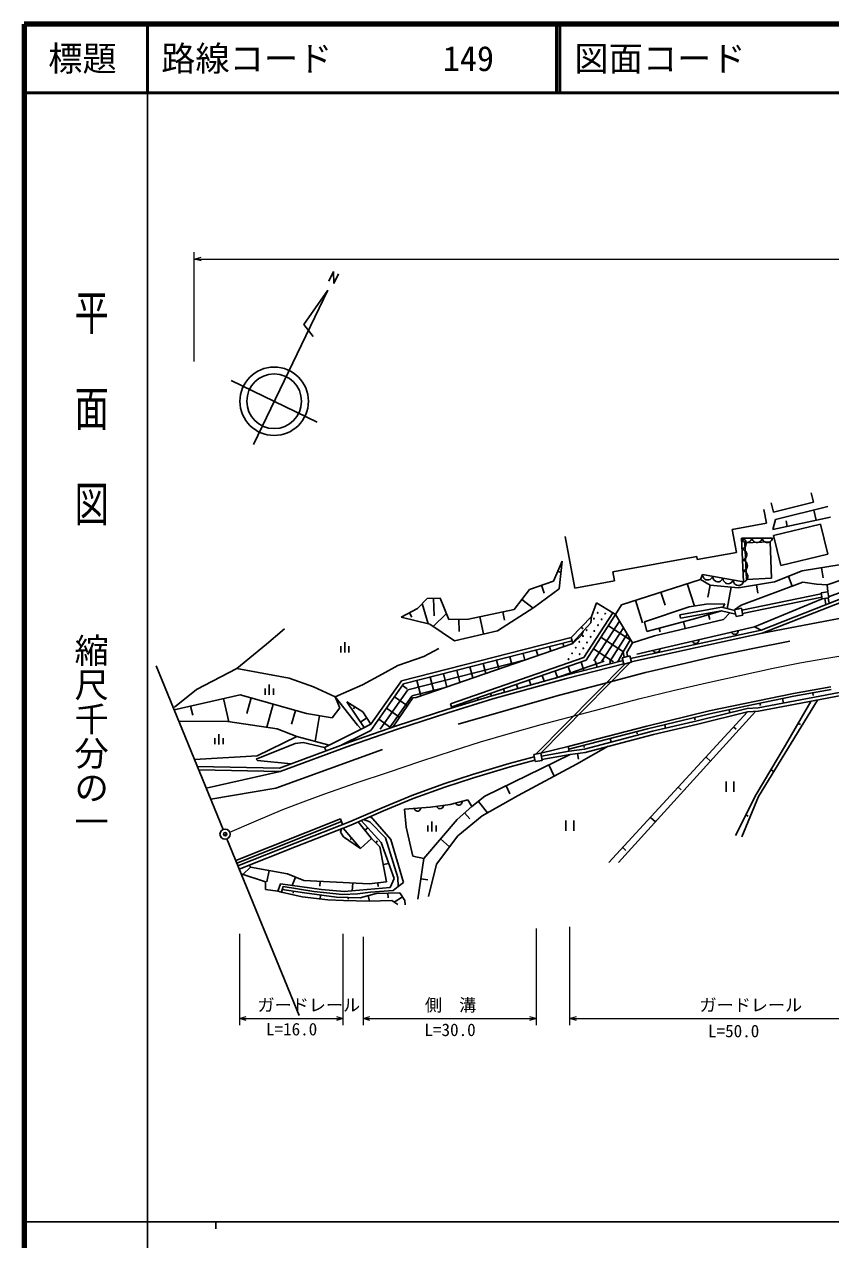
# Model space of a CAD drawing. Units: millimetres, scale not verified. Extents: x 40000 to 680000, y 20000 to 380000.
# Drawn here: x 40000 to 157818, y 202409 to 380000 of the extents above; entities that cross this region are included whole.
import ezdxf
from ezdxf.enums import TextEntityAlignment as Align

# ---------------------------------------------------------------- set-up
doc = ezdxf.new("R2010")
doc.units = ezdxf.units.MM
doc.header["$LTSCALE"] = 1000
doc.header["$PDMODE"] = 32
doc.header["$PDSIZE"] = 500
doc.linetypes.add('CHAIN', pattern=[18.5, 12, -1.5, 3.5, -1.5])
for name, color, linetype, lineweight in [('M-BGD', 7, 'Continuous', 25), ('M-BMK', 2, 'CHAIN', 13), ('M-BMK-OTRS', 5, 'Continuous', 25), ('M-BMK-SRVR', 3, 'Continuous', 25), ('M-STR-HTXT', 7, 'Continuous', 13), ('M-TTL', 2, 'Continuous', 140), ('M-TTL-BAND', 7, 'Continuous', 25), ('M-TTL-LINE', 7, 'Continuous', 50)]:
    doc.layers.add(name, color=color, linetype=linetype, lineweight=lineweight)
doc.layers.add('M-OTRS', color=6, linetype='Continuous')
doc.layers.add('M-TTL-TXT', color=7, linetype='Continuous')
doc.styles.add('@ＭＳ ゴシック', font='')
doc.styles.add('ＭＳ ゴシック', font='')
doc.styles.get('@ＭＳ ゴシック').set_extended_font_data('@MS Gothic')
doc.styles.get('ＭＳ ゴシック').set_extended_font_data('MS Gothic')

msp = doc.modelspace()

# ---------------------------------------------------------------- hatches: boundary and pattern name
at = {"layer": 'M-BGD'}
h = msp.add_hatch(dxfattribs=at)
h.set_pattern_fill('USER', color=256, style=0, pattern_type=2)
h.set_pattern_definition([(57.129, (122076, 287067), (-839.9, 542.75), []), (147.13, (122076, 287067), (-2171, -3359.6), []), (147.13, (124001, 288204), (-2171, -3359.6), [])])
h.paths.add_polyline_path([(122076, 287067), (126399, 293757), (128555, 290106), (126708, 286834)])
h = msp.add_hatch(dxfattribs=at)
h.set_pattern_fill('USER', color=256, style=0, pattern_type=2)
h.set_pattern_definition([(14.3418, (95425, 283626), (-247.705, 968.835), []), (104.342, (95425, 283626), (-3875.34, -990.8), []), (104.342, (97611, 283152), (-3875.34, -990.8), [])])
h.paths.add_polyline_path([(95425, 283626), (120033, 289917), (120138, 289525), (97236, 281650), (96782, 281604)])
h = msp.add_hatch(dxfattribs=at)
h.set_pattern_fill('USER', color=256, style=0, pattern_type=2)
h.set_pattern_definition([(19.1412, (102442, 280253), (-327.898, 944.713), []), (109.141, (102442, 280253), (-3778.85, -1311.6), []), (109.141, (104660, 279964), (-3778.85, -1311.6), [])])
h.paths.add_polyline_path([(102442, 280253), (122076, 287067), (126708, 286834), (119106, 284874), (108328, 281898), (102488, 280122)])
h = msp.add_hatch(dxfattribs=at)
h.set_pattern_fill('USER', color=256, style=0, pattern_type=2)
h.set_pattern_definition([(54.791, (90626, 276825), (-817.06, 576.56), []), (144.79, (90626, 276825), (-2306.2, -3268.2), []), (144.79, (92596, 277882), (-2306.2, -3268.2), [])])
h.paths.add_polyline_path([(90626, 276825), (95425, 283626), (96782, 281604), (93842, 277287)])

# ---------------------------------------------------------------- linework, layer by layer
for p, q in [((154955, 311544), (155302, 310165)), ((148048, 309103), (148416, 307096)), ((149472, 308697), (149124, 310077)), ((155302, 310165), (149472, 308697)), ((157387, 309522), (149752, 307641)), ((155693, 307523), (155373, 309025)), ((149364, 306174), (157802, 307973)), ((149752, 307641), (149364, 306174)), ((151474, 306624), (151299, 307445)), ((148416, 307096), (143431, 306181)), ((143431, 306181), (144043, 302842)), ((149449, 305309), (156322, 306969)), ((156322, 306969), (157387, 302558)), ((120411, 297589), (119021, 305161)), ((145076, 298511), (144772, 304929)), ((144772, 304929), (149337, 304902)), ((145263, 304218), (148953, 304379)), ((145494, 298890), (145263, 304218)), ((148953, 304379), (149184, 299050)), ((150514, 300898), (149449, 305309)), ((138243, 302255), (125980, 300004)), ((138243, 302255), (138328, 301793)), ((144043, 302842), (138328, 301793)), ((157387, 302558), (150514, 300898)), ((118593, 301539), (117304, 298637)), ((118124, 297524), (118593, 301539)), ((153642, 300125), (159356, 301052)), ((156499, 300589), (156739, 299110)), ((157506, 296362), (171588, 301517)), ((117304, 298637), (113816, 297436)), ((117948, 300088), (118400, 299887)), ((126227, 298657), (120411, 297589)), ((125980, 300004), (126227, 298657)), ((127269, 295183), (138776, 298890)), ((138776, 298890), (139073, 299590)), ((138776, 298890), (140204, 298040)), ((139073, 299590), (145076, 298511)), ((144336, 297654), (149626, 298542)), ((144744, 295108), (153763, 298484)), ((149184, 299050), (145494, 298890)), ((149626, 298542), (153642, 300125)), ((151634, 299334), (152200, 297898)), ((153763, 298484), (155727, 298207)), ((157304, 298096), (162035, 299728)), ((113816, 297436), (111559, 294476)), ((114431, 294769), (118124, 297524)), ((115560, 298037), (115959, 296879)), ((133023, 297036), (133641, 295117)), ((136858, 298272), (137912, 294999)), ((140204, 298040), (139885, 296315)), ((140204, 298040), (144336, 297654)), ((143253, 297755), (142712, 294606)), ((156449, 296782), (144850, 294384)), ((146981, 298098), (147185, 296883)), ((147665, 291494), (163377, 297675)), ((147811, 291014), (163554, 297207)), ((155727, 298207), (157304, 298096)), ((157392, 297088), (156424, 296936)), ((156424, 296936), (156567, 296032)), ((157392, 297088), (157304, 298096)), ((157534, 296185), (157392, 297088)), ((98840, 296088), (97462, 294652)), ((98151, 295370), (99029, 292418)), ((100774, 296146), (98840, 296088)), ((99807, 296117), (99883, 293589)), ((102034, 293010), (100774, 296146)), ((112688, 295956), (114330, 294704)), ((123614, 295469), (122851, 293465)), ((125979, 294029), (123614, 295469)), ((126399, 293757), (127269, 295183)), ((129282, 295832), (130337, 292559)), ((130600, 292670), (137125, 294875)), ((141874, 294812), (135773, 293713)), ((137125, 294875), (139607, 295266)), ((139607, 295266), (142341, 295312)), ((143806, 294338), (141874, 294812)), ((142341, 295312), (142078, 294762)), ((143781, 294452), (144744, 295108)), ((144951, 293894), (156527, 296287)), ((146670, 291944), (156567, 296032)), ((156567, 296032), (157534, 296185)), ((156945, 296076), (157108, 295209)), ((157436, 296169), (157582, 295395)), ((95059, 293362), (97462, 294652)), ((95059, 293362), (99250, 292366)), ((96261, 294007), (96604, 293367)), ((101669, 293919), (99755, 292025)), ((104906, 293098), (102034, 293010)), ((103470, 293054), (103525, 291280)), ((111559, 294476), (104906, 293098)), ((106570, 293443), (107092, 290918)), ((109156, 291398), (114431, 294769)), ((109896, 294131), (110144, 292934)), ((122851, 293465), (119905, 290400)), ((121749, 287483), (125979, 294029)), ((122076, 287067), (126399, 293757)), ((122851, 293465), (122756, 292530)), ((125979, 294029), (126399, 293757)), ((126399, 293757), (128846, 289613)), ((138067, 293198), (130967, 291268)), ((135862, 293221), (135773, 293713)), ((141859, 294301), (135862, 293221)), ((141859, 294301), (138067, 293198)), ((139963, 293750), (140166, 293050)), ((143922, 293795), (141859, 294301)), ((142134, 293014), (143076, 294002)), ((143781, 294452), (144786, 294666)), ((143996, 293447), (143781, 294452)), ((145001, 293661), (143996, 293447)), ((144786, 294666), (145001, 293661)), ((147811, 291014), (165676, 294462)), ((75382, 289406), (78013, 291665)), ((99250, 292366), (102855, 289933)), ((102855, 289933), (109156, 291398)), ((122756, 292530), (120106, 289643)), ((121378, 291933), (121642, 291679)), ((121458, 290808), (121633, 291307)), ((128577, 287328), (147665, 291494)), ((129505, 287963), (146670, 291944)), ((130967, 291268), (130600, 292670)), ((132070, 290648), (142134, 293014)), ((132742, 291751), (132887, 291218)), ((136292, 292716), (136567, 291705)), ((147665, 291494), (146670, 291944)), ((86839, 289725), (86839, 288225)), ((95123, 284064), (119905, 290400)), ((120033, 289917), (95425, 283626)), ((97236, 281650), (120138, 289525)), ((120138, 289525), (119905, 290400)), ((120138, 289525), (121458, 290808)), ((128555, 290106), (127491, 288287)), ((128846, 289613), (128022, 288205)), ((128684, 286840), (147811, 291014)), ((128846, 289613), (132070, 290648)), ((146219, 288756), (151824, 289886)), ((71030, 285854), (75382, 289406)), ((86239, 289129), (86239, 288229)), ((87439, 289129), (87439, 288229)), ((98369, 287643), (100578, 288785)), ((127491, 288287), (126708, 286834)), ((127371, 287451), (128452, 287732)), ((127663, 287527), (127491, 288287)), ((128151, 287637), (128022, 288205)), ((128452, 287732), (128700, 286779)), ((140788, 287627), (146219, 288756)), ((92262, 285062), (94571, 286328)), ((94571, 286328), (98369, 287643)), ((102278, 280725), (121749, 287483)), ((102442, 280253), (122076, 287067)), ((114797, 273384), (127770, 286538)), ((115474, 273501), (128525, 286734)), ((119106, 284874), (127480, 287033)), ((119235, 284391), (127605, 286549)), ((127618, 286499), (127371, 287451)), ((128700, 286779), (127618, 286499)), ((130752, 285281), (136009, 286497)), ((136009, 286497), (140788, 287627)), ((65154, 282785), (71030, 285854)), ((71030, 285854), (78702, 284441)), ((78702, 284441), (82235, 283169)), ((89432, 283498), (92262, 285062)), ((108328, 281898), (119106, 284874)), ((108467, 281418), (119235, 284391)), ((123975, 283499), (130752, 285281)), ((61923, 280201), (65154, 282785)), ((75186, 282929), (75186, 282029)), ((75786, 283526), (75786, 282026)), ((76386, 282929), (76386, 282029)), ((82235, 283169), (85440, 281714)), ((85440, 281714), (89432, 283498)), ((90626, 276825), (95425, 283626)), ((90653, 277730), (95123, 284064)), ((118023, 281935), (123975, 283499)), ((152365, 282214), (157833, 283195)), ((157904, 282802), (152441, 281821)), ((156209, 281814), (162104, 282965)), ((156303, 281323), (162211, 282477)), ((61894, 279828), (71514, 282034)), ((69109, 281482), (69885, 278097)), ((71514, 282034), (81232, 279303)), ((73133, 281578), (72492, 279298)), ((76373, 280668), (75422, 277284)), ((86104, 280139), (85440, 281714)), ((85440, 281714), (88663, 277605)), ((89442, 279547), (87137, 280977)), ((87137, 280977), (89667, 277243)), ((93842, 277287), (96782, 281604)), ((96782, 281604), (97236, 281650)), ((101714, 279887), (108328, 281898)), ((101865, 279410), (108467, 281418)), ((102278, 280725), (102488, 280122)), ((110680, 279850), (118023, 281935)), ((140075, 279662), (145297, 280761)), ((145297, 280761), (152365, 282214)), ((152441, 281821), (145380, 280370)), ((147208, 280129), (156209, 281814)), ((155882, 281244), (147255, 267153)), ((147271, 279633), (156303, 281323)), ((147483, 280802), (147557, 280443)), ((150768, 281477), (150903, 280821)), ((151223, 274653), (154913, 281062)), ((155198, 282316), (155270, 281914)), ((64299, 280380), (64604, 279047)), ((79613, 279758), (79043, 277731)), ((81232, 279303), (84997, 278663)), ((83115, 278983), (82474, 275213)), ((84997, 278663), (86104, 280139)), ((88290, 280262), (88098, 279954)), ((90653, 277730), (89442, 279547)), ((94389, 277475), (101714, 279887)), ((94548, 277001), (101865, 279410)), ((103382, 277721), (110680, 279850)), ((125419, 257500), (145684, 279523)), ((146809, 279601), (126833, 257500)), ((130943, 277435), (140075, 279662)), ((140164, 279271), (131040, 277047)), ((138289, 278224), (145606, 280019)), ((138405, 277738), (145684, 279523)), ((145380, 280370), (140164, 279271)), ((142964, 279859), (143062, 279395)), ((145606, 280019), (147208, 280129)), ((145684, 279523), (147271, 279633)), ((69718, 278122), (62570, 278176)), ((76927, 277064), (69718, 278122)), ((79805, 275932), (76927, 277064)), ((87509, 275107), (94389, 277475)), ((88663, 277605), (89204, 277014)), ((90048, 278639), (89134, 278030)), ((89204, 277014), (90653, 277730)), ((119444, 274480), (130943, 277435)), ((131040, 277047), (119544, 274093)), ((131804, 276734), (138289, 278224)), ((131924, 276249), (138405, 277738)), ((133579, 277666), (133700, 277170)), ((137919, 278724), (138000, 278392)), ((143657, 277321), (144014, 276992)), ((153068, 277858), (153396, 277668)), ((67838, 275692), (67838, 274792)), ((68438, 276288), (68438, 274788)), ((69038, 275692), (69038, 274792)), ((73999, 273102), (79805, 275932)), ((79805, 275932), (84554, 274652)), ((84554, 274652), (89204, 277014)), ((86407, 274696), (89559, 276297)), ((87678, 274636), (94548, 277001)), ((89559, 276297), (90626, 276825)), ((121855, 274108), (131804, 276734)), ((121952, 273617), (131924, 276249)), ((125603, 275647), (125735, 275132)), ((129474, 276641), (129549, 276348)), ((73881, 272635), (79564, 274903)), ((76733, 268397), (92319, 274041)), ((77304, 271302), (87509, 275107)), ((77389, 270800), (87678, 274636)), ((79564, 274903), (80750, 275047)), ((80750, 275047), (83879, 274317)), ((84554, 274652), (83879, 274317)), ((83879, 274317), (84111, 273849)), ((114447, 273323), (115474, 273501)), ((119444, 274480), (115474, 273501)), ((115474, 273501), (115657, 272446)), ((115546, 273085), (119618, 273802)), ((119444, 274480), (119618, 273804)), ((119618, 273804), (121855, 274108)), ((119733, 273315), (121952, 273617)), ((120660, 271890), (125322, 274506)), ((121732, 274654), (121815, 274329)), ((146906, 267458), (151223, 274653)), ((64868, 272554), (73999, 273102)), ((74089, 272413), (73881, 272635)), ((79006, 271937), (74089, 272413)), ((105471, 270386), (110829, 271981)), ((119733, 273315), (107275, 267193)), ((114506, 272982), (110829, 271981)), ((110966, 271500), (114591, 272487)), ((112159, 267329), (120660, 271890)), ((114629, 272268), (114447, 273323)), ((115657, 272446), (114629, 272268)), ((115631, 272593), (119733, 273315)), ((116618, 271784), (117435, 270123)), ((120843, 273466), (120954, 272644)), ((139604, 272916), (140239, 272332)), ((65272, 271567), (77304, 271302)), ((65479, 271062), (77389, 270800)), ((66575, 268381), (77389, 270800)), ((101279, 269016), (105471, 270386)), ((105620, 269909), (110966, 271500)), ((149064, 271055), (149488, 270801)), ((67232, 266774), (76733, 268397)), ((96641, 267332), (101279, 269016)), ((96821, 266866), (101442, 268543)), ((101442, 268543), (105620, 269909)), ((110390, 268724), (110961, 267561)), ((135551, 268512), (135956, 268140)), ((142533, 269374), (142533, 267874)), ((143684, 267874), (143684, 269374)), ((92271, 265534), (96641, 267332)), ((92466, 265074), (96821, 266866)), ((102218, 265990), (104794, 266665)), ((104794, 266665), (105408, 265724)), ((107275, 267193), (105408, 265724)), ((106341, 266459), (107667, 264774)), ((106901, 264354), (112159, 267329)), ((143897, 261484), (146906, 267458)), ((147255, 267153), (144813, 261266)), ((87524, 263464), (92271, 265534)), ((87716, 263002), (92466, 265074)), ((95551, 265295), (99334, 265602)), ((95776, 262695), (95551, 265295)), ((99334, 265602), (102218, 265990)), ((105408, 265724), (103240, 263802)), ((104324, 264763), (105102, 263886)), ((70902, 257798), (86186, 263882)), ((71054, 257428), (86334, 263511)), ((79558, 260328), (87524, 263464)), ((79742, 259863), (87716, 263002)), ((86186, 263882), (86512, 263065)), ((90734, 261038), (88755, 263455)), ((89212, 263654), (92136, 260441)), ((89581, 263815), (90501, 263478)), ((90501, 263478), (92759, 261142)), ((90916, 263894), (90552, 264239)), ((93564, 260882), (90916, 263894)), ((103240, 263802), (98393, 258114)), ((98959, 262933), (98959, 262033)), ((99559, 263530), (99559, 262030)), ((100159, 262933), (100159, 262033)), ((103322, 261409), (106901, 264354)), ((119119, 263647), (119119, 262147)), ((120270, 262147), (120270, 263647)), ((131498, 264107), (132211, 263451)), ((145402, 264471), (145769, 264286)), ((86217, 261973), (86321, 262453)), ((86658, 261298), (86217, 261973)), ((86581, 262555), (89125, 259584)), ((89125, 259584), (86658, 261298)), ((87853, 261070), (87620, 260870)), ((89745, 262247), (90173, 262598)), ((92759, 261142), (94576, 255353)), ((96778, 258441), (95776, 262695)), ((100234, 257299), (103322, 261409)), ((71221, 257018), (79558, 260328)), ((71411, 256556), (79742, 259863)), ((89125, 259584), (90734, 261038)), ((91954, 259792), (90734, 261038)), ((91344, 260415), (91603, 260668)), ((92941, 254678), (91954, 259792)), ((92136, 260441), (94057, 255171)), ((95407, 254626), (93564, 260882)), ((100817, 260958), (102137, 259833)), ((127445, 259703), (127897, 259287)), ((98393, 258114), (96778, 258441)), ((97473, 252163), (98393, 258114)), ((75236, 254678), (71689, 255875)), ((71930, 255794), (73055, 256859)), ((72899, 257146), (73055, 256859)), ((73055, 256859), (78455, 255872)), ((75755, 256365), (75450, 254698)), ((78455, 255872), (80817, 254912)), ((92448, 257235), (93248, 257389)), ((99048, 252534), (100234, 257299)), ((75236, 253588), (75236, 254678)), ((77416, 254418), (77053, 253354)), ((83413, 253588), (77416, 254418)), ((77832, 254029), (77572, 253198)), ((82323, 253302), (77832, 254029)), ((79636, 255392), (79143, 254179)), ((80817, 254912), (90371, 254392)), ((83206, 254782), (83168, 254088)), ((87982, 254522), (87921, 253398)), ((90371, 254392), (92941, 254678)), ((91656, 254535), (91711, 254039)), ((94057, 255171), (93460, 253847)), ((94628, 254029), (93901, 253432)), ((94576, 255353), (94628, 254029)), ((94628, 254029), (95407, 254626)), ((97933, 255139), (98952, 254981)), ((77053, 253354), (75236, 253588)), ((77572, 253198), (77053, 253354)), ((77572, 253198), (80610, 252497)), ((80947, 253068), (77696, 253596)), ((79322, 253332), (79271, 253021)), ((80610, 252497), (84348, 252056)), ((85620, 252471), (80947, 253068)), ((86503, 252835), (82323, 253302)), ((83284, 252770), (83209, 252190)), ((86736, 253302), (83413, 253588)), ((89073, 252367), (85620, 252471)), ((88683, 252964), (86503, 252835)), ((93460, 253847), (86736, 253302)), ((87346, 252419), (87338, 252143)), ((90604, 253198), (88683, 252964)), ((91409, 252990), (89073, 252367)), ((90241, 252679), (90455, 251876)), ((93901, 253432), (90604, 253198)), ((94862, 253094), (91409, 252990)), ((93135, 253042), (93155, 252380)), ((95238, 252523), (94051, 251741)), ((95615, 251952), (94862, 253094)), ((84348, 252056), (86658, 251978)), ((86658, 251978), (90397, 251874)), ((90397, 251874), (93720, 251952)), ((93720, 251952), (94576, 251407)), ((95641, 251329), (95615, 251952))]:
    msp.add_line(p, q, dxfattribs=at)
for points in [[(144848, 303325), (145030, 303394), (145182, 303497), (145351, 303662), (145439, 303843), (145490, 304035), (145478, 304283), (145409, 304469), (145304, 304641), (145120, 304789), (144960, 304874), (144772, 304929)], [(144772, 304929), (144828, 304754), (144918, 304605), (145066, 304437), (145233, 304345), (145411, 304286), (145647, 304285), (145826, 304341), (145994, 304431), (146143, 304598), (146232, 304746), (146294, 304920)], [(146294, 304920), (146350, 304745), (146440, 304596), (146587, 304428), (146754, 304335), (146933, 304277), (147168, 304276), (147348, 304332), (147515, 304422), (147665, 304589), (147753, 304736), (147815, 304911)], [(147815, 304911), (147871, 304736), (147962, 304587), (148109, 304419), (148276, 304326), (148454, 304268), (148690, 304267), (148869, 304323), (149037, 304413), (149186, 304579), (149275, 304727), (149337, 304902)], [(144924, 301720), (145106, 301789), (145258, 301893), (145427, 302058), (145515, 302239), (145566, 302430), (145554, 302679), (145485, 302865), (145380, 303036), (145196, 303185), (145036, 303269), (144848, 303325)], [(145000, 300116), (145182, 300185), (145334, 300288), (145503, 300453), (145591, 300634), (145642, 300826), (145630, 301074), (145561, 301260), (145456, 301432), (145273, 301580), (145112, 301665), (144924, 301720)], [(139073, 299590), (139098, 299407), (139162, 299245), (139279, 299053), (139428, 298934), (139594, 298846), (139826, 298804), (140013, 298829), (140194, 298889), (140370, 299028), (140483, 299159), (140574, 299320)], [(140574, 299320), (140599, 299138), (140663, 298975), (140780, 298784), (140928, 298664), (141095, 298576), (141327, 298534), (141514, 298559), (141695, 298619), (141871, 298758), (141984, 298889), (142075, 299051)], [(142075, 299051), (142100, 298868), (142164, 298705), (142280, 298514), (142429, 298394), (142595, 298306), (142828, 298264), (143015, 298289), (143196, 298349), (143372, 298488), (143484, 298619), (143575, 298781)], [(143575, 298781), (143601, 298598), (143664, 298436), (143781, 298244), (143930, 298125), (144096, 298037), (144329, 297995), (144515, 298019), (144697, 298080), (144873, 298218), (144985, 298349), (145076, 298511)], [(145076, 298511), (145258, 298580), (145410, 298684), (145579, 298849), (145667, 299030), (145718, 299221), (145706, 299470), (145637, 299655), (145533, 299827), (145349, 299975), (145188, 300060), (145000, 300116)], [(144296, 291393), (144283, 291272), (144247, 291164), (144179, 291035), (144085, 290952), (143979, 290891), (143828, 290856), (143706, 290864), (143585, 290897), (143465, 290982), (143385, 291064), (143322, 291167)], [(138575, 290066), (138562, 289945), (138525, 289837), (138457, 289708), (138364, 289625), (138257, 289564), (138106, 289529), (137984, 289537), (137863, 289570), (137743, 289655), (137663, 289737), (137600, 289840)], [(132853, 288739), (132840, 288618), (132803, 288509), (132736, 288381), (132642, 288298), (132536, 288237), (132385, 288202), (132262, 288209), (132142, 288243), (132022, 288328), (131941, 288410), (131879, 288513)], [(103990, 266454), (103980, 266333), (103947, 266223), (103883, 266093), (103791, 266007), (103687, 265943), (103537, 265904), (103414, 265908), (103293, 265938), (103170, 266020), (103088, 266099), (103022, 266201)], [(97941, 265489), (97910, 265371), (97858, 265269), (97772, 265151), (97668, 265083), (97553, 265038), (97399, 265026), (97279, 265051), (97164, 265102), (97058, 265204), (96991, 265296), (96944, 265408)], [(101271, 265863), (101247, 265743), (101201, 265639), (101121, 265517), (101020, 265443), (100908, 265392), (100755, 265372), (100634, 265391), (100517, 265436), (100405, 265532), (100333, 265620), (100280, 265729)]]:
    msp.add_lwpolyline(points, dxfattribs=at)
for centre in [(123233, 293156), (123767, 294002), (124346, 293046), (124879, 293892), (122167, 291464), (123280, 291354), (123813, 292200), (121101, 289772), (121634, 290618), (122213, 289662), (122746, 290508), (120034, 288080), (120568, 288926), (121147, 287970), (121680, 288816), (119501, 287234)]:
    msp.add_circle(centre, 49.8, dxfattribs=at)
at = {"layer": 'M-BMK'}
msp.add_lwpolyline([(70018, 261969), (73879, 263635), (77763, 265245), (80752, 266410), (83771, 267522), (88485, 269144), (93226, 270721), (97944, 272328), (102684, 273904), (106676, 275142), (110694, 276326), (115495, 277675), (120320, 278976), (125145, 280238), (129989, 281470), (134814, 282657), (139653, 283786), (144524, 284867), (149415, 285898), (153325, 286676), (157256, 287397), (161121, 288031), (165005, 288618)], dxfattribs=at)
at = {"layer": 'M-BMK-OTRS'}
for p, q in [((59258, 286274), (69037, 262359)), ((69605, 260971), (80159, 235161))]:
    msp.add_line(p, q, dxfattribs=at)
at = {"layer": 'M-BMK-SRVR'}
for p, q in [((84498, 342491), (85168, 343881)), ((85168, 343881), (85217, 342139)), ((85217, 342139), (85883, 343538)), ((84325, 341130), (73464, 318612)), ((84325, 341130), (80818, 336160)), ((80818, 336160), (82185, 334390)), ((82810, 321876), (70200, 327958))]:
    msp.add_line(p, q, dxfattribs=at)
for centre, radius in [((76505, 324917), 5000), ((76505, 324917), 4000), ((69330, 261669), 746)]:
    msp.add_circle(centre, radius, dxfattribs=at)
at = {"layer": 'M-OTRS'}
msp.add_point((69350, 261662), dxfattribs=at)
msp.add_point((69350, 261662), dxfattribs=at)
at = {"layer": 'M-STR-HTXT'}
for p, q in [((64819, 330743), (64819, 346704)), ((64819, 345704), (278811, 345704)), ((71417, 247121), (71417, 233731)), ((86593, 233731), (86593, 247121)), ((114811, 233731), (114811, 247864)), ((119657, 248147), (119657, 233731)), ((89496, 246677), (89496, 233731)), ((71417, 234731), (86593, 234731)), ((89496, 234731), (114811, 234731)), ((119657, 234731), (167519, 234731))]:
    msp.add_line(p, q, dxfattribs=at)
for points in [[(65819, 345416), (64819, 345704), (65819, 345989)], [(72417, 234444), (71417, 234731), (72417, 235016)], [(85593, 235019), (86593, 234731), (85593, 234446)], [(90496, 234444), (89496, 234731), (90496, 235016)], [(113811, 235019), (114811, 234731), (113811, 234446)], [(120657, 234444), (119657, 234731), (120657, 235016)]]:
    msp.add_lwpolyline(points, dxfattribs=at)
at = {"layer": 'M-TTL'}
for p, q in [((40000, 380000), (40000, 20000)), ((680000, 380000), (40000, 380000))]:
    msp.add_line(p, q, dxfattribs=at)
at = {"layer": 'M-TTL-BAND'}
for p, q in [((58000, 370000), (58000, 20000)), ((40000, 205000), (579000, 205000)), ((68000, 205000), (68000, 204000))]:
    msp.add_line(p, q, dxfattribs=at)
at = {"layer": 'M-TTL-LINE'}
for p, q in [((58000, 380000), (58000, 370000)), ((117750, 380000), (117750, 370000)), ((118250, 380000), (118250, 370000)), ((40000, 370000), (680000, 370000))]:
    msp.add_line(p, q, dxfattribs=at)

# ---------------------------------------------------------------- texts
at = {"layer": 'M-STR-HTXT', "style": 'ＭＳ ゴシック'}
for s, p in [('ガードレール', (74067, 235231)), ('側\u3000溝', (98529, 235231)), ('ガードレール', (138651, 235231)), ('L=16.0', (75317, 231707)), ('L=30.0', (98466, 231613)), ('L=50.0', (139901, 231437))]:
    msp.add_text(s, height=1833, dxfattribs=at).set_placement(p, align=Align.BOTTOM_LEFT)
at = {"layer": 'M-TTL-BAND', "style": '@ＭＳ ゴシック', "width": 1.4}
msp.add_text('平  面  図', height=3666, rotation=270, dxfattribs=at).set_placement((49777, 306475), align=Align.MIDDLE_RIGHT)
at = {"layer": 'M-TTL-BAND', "style": '@ＭＳ ゴシック'}
msp.add_text('縮尺千分の一', height=3666, rotation=270, dxfattribs=at).set_placement((49777, 261030), align=Align.MIDDLE_RIGHT)
at = {"layer": 'M-TTL-TXT', "style": 'ＭＳ ゴシック'}
msp.add_text('標題', height=3666, dxfattribs=at).set_placement((48500, 375000), align=Align.MIDDLE_CENTER)
for s, p in [('路線コード', (60000, 375000)), ('149', (101142, 375000)), ('149', (101142, 375000)), ('149', (101142, 375000)), ('図面コード', (120380, 375000))]:
    msp.add_text(s, height=3666, dxfattribs=at).set_placement(p, align=Align.MIDDLE_LEFT)

doc.saveas('drawing.dxf')
